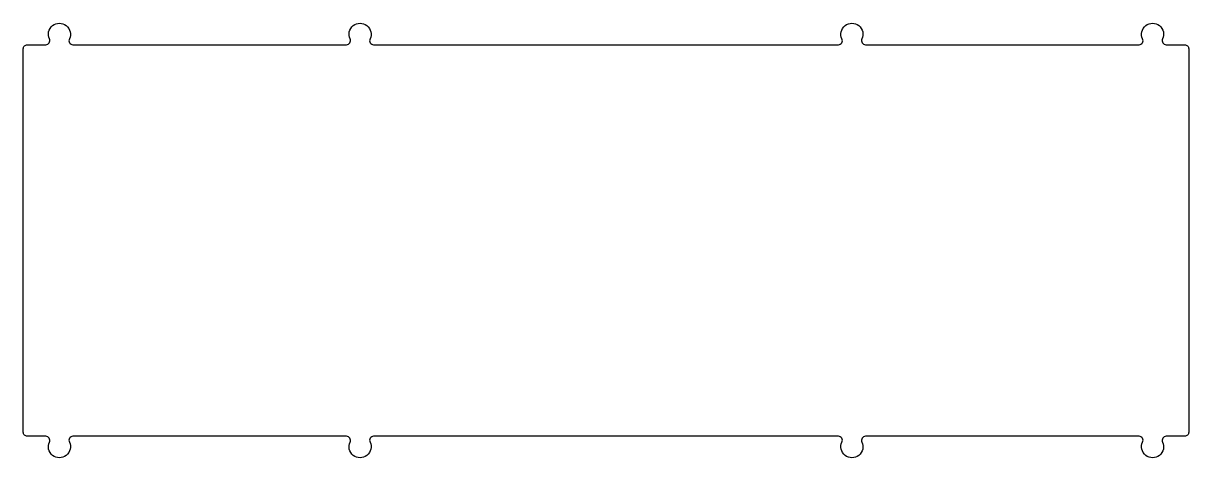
# Model space of a CAD drawing. Header units: millimetres. Extents: x -291 to 0, y -109 to 0.
import ezdxf

# ---------------------------------------------------------------- set-up
doc = ezdxf.new("R2010")
doc.units = ezdxf.units.MM
doc.layers.get('0').update_dxf_attribs({"linetype": 'CONTINUOUS'})

msp = doc.modelspace()

# ---------------------------------------------------------------- linework, layer by layer
msp.add_lwpolyline([(-210.23, -103.28), (-278.45, -103.28, 0.550074), (-279.35, -104.71, -1.577457), (-284.33, -104.71, 0.550074), (-285.23, -103.28), (-289.84, -103.28, -0.414214), (-290.84, -102.28), (-290.84, -6.48, -0.414214), (-289.84, -5.48), (-285.23, -5.48, 0.550074), (-284.33, -4.05, -1.577457), (-279.35, -4.05, 0.550074), (-278.45, -5.48), (-210.23, -5.48, 0.550074), (-209.33, -4.05, -1.577457), (-204.35, -4.05, 0.550074), (-203.45, -5.48), (-87.53, -5.48, 0.550074), (-86.63, -4.05, -1.577457), (-81.65, -4.05, 0.550074), (-80.75, -5.48), (-12.53, -5.48, 0.550074), (-11.63, -4.05, -1.577457), (-6.65, -4.05, 0.550074), (-5.75, -5.48), (-1.14, -5.48, -0.414214), (-0.14, -6.48), (-0.14, -102.28, -0.414214), (-1.14, -103.28), (-5.75, -103.28, 0.550074), (-6.65, -104.71, -1.577457), (-11.63, -104.71, 0.550074), (-12.53, -103.28), (-80.75, -103.28, 0.550074), (-81.65, -104.71, -1.577457), (-86.63, -104.71, 0.550074), (-87.53, -103.28), (-203.45, -103.28, 0.550074), (-204.35, -104.71, -1.577457), (-209.33, -104.71, 0.550074)], format="xyb", close=True)

doc.saveas('drawing.dxf')
